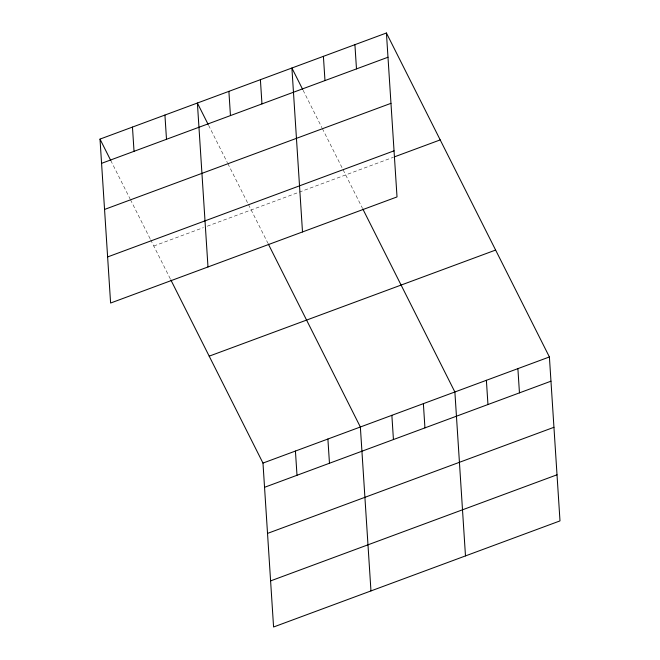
<?xml version="1.0" encoding="UTF-8"?>
<svg xmlns="http://www.w3.org/2000/svg" width="660" height="660" viewBox="0 0 660 660"><rect width="100%" height="100%" fill="white"/><g stroke="black" fill="none" stroke-linecap="round" stroke-linejoin="round"><path stroke-width="0.49" stroke-dasharray="3.3 2.47" d="M153.78 246.015L203.428 227.626M207.248 226.207L393.426 157.237M303.113 90.288L321.932 127.702M322.377 128.593L362.307 207.966M208.593 125.301L227.411 162.723M227.865 163.614L248.028 203.701M248.482 204.592L267.787 242.979M110.756 160.487L130.028 198.8M130.482 199.691L150.2 238.887M150.645 239.778L170.404 279.056"/><path stroke-width="0.99" d="M386.422 33L397.023 196.927L110.599 303.039L100.006 139.103L386.422 33L549.4 356.961L559.993 520.897L273.578 627L262.977 463.072L170.866 279.98M101.566 163.342L387.989 57.23M104.552 209.443L390.976 103.331M107.621 256.938L394.045 150.826M394.375 156.882L440.204 139.904M209.195 356.161L495.619 250.058M262.977 463.072L549.4 356.961M264.545 487.303L550.96 381.191M267.523 533.404L553.946 427.292M270.592 580.899L557.015 474.796M302.659 89.397L291.901 68.013L302.503 231.949M362.769 208.882L454.88 391.974L465.481 555.91M208.139 124.41L197.389 103.034L207.991 266.962M268.249 243.903L360.36 426.995L370.961 590.923M100.006 139.103L110.756 160.487M517.894 368.635L519.453 392.865M486.387 380.308L487.954 404.539M423.373 403.648L424.941 427.878M391.867 415.322L393.434 439.552M354.915 44.674L356.483 68.904M323.408 56.347L324.976 80.578M327.896 439.015L329.464 463.246M295.433 451.044L297 475.274M260.395 79.687L261.962 103.917M228.888 91.36L230.455 115.591M164.926 115.055L166.493 139.285M132.462 127.083L134.03 151.313"/></g></svg>
